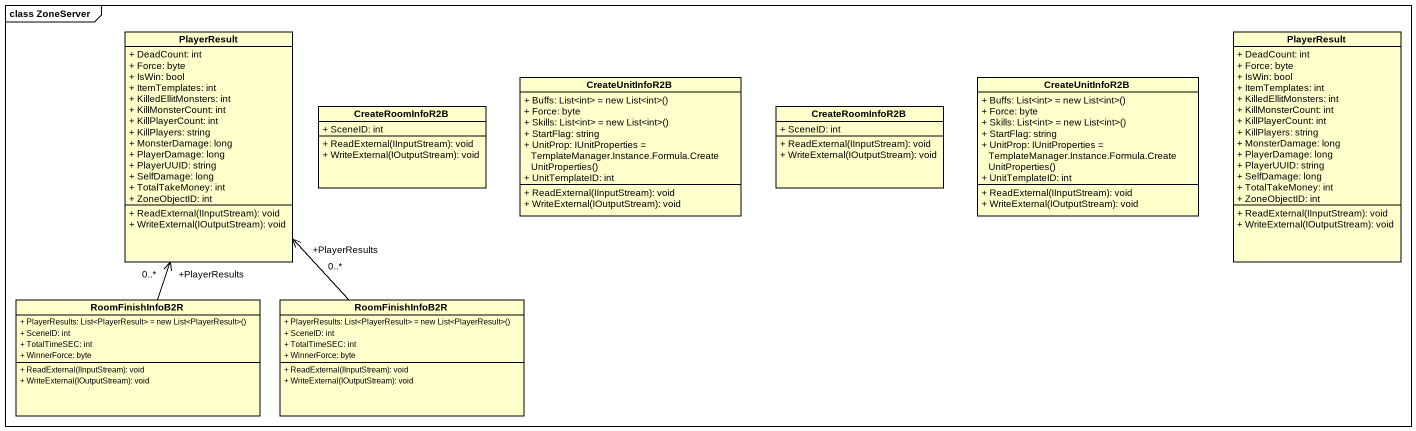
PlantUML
@startuml
mainframe class ZoneServer
hide circle
hide empty members
skinparam classAttributeIconSize 0
class PlayerResult {
  + DeadCount: int
  + Force: byte
  + IsWin: bool
  + ItemTemplates: int
  + KilledEllitMonsters: int
  + KillMonsterCount: int
  + KillPlayerCount: int
  + KillPlayers: string
  + MonsterDamage: long
  + PlayerDamage: long
  + PlayerUUID: string
  + SelfDamage: long
  + TotalTakeMoney: int
  + ZoneObjectID: int
  + ReadExternal(IInputStream): void
  + WriteExternal(IOutputStream): void
}
class "PlayerResult" as PlayerResult_2 {
  + DeadCount: int
  + Force: byte
  + IsWin: bool
  + ItemTemplates: int
  + KilledEllitMonsters: int
  + KillMonsterCount: int
  + KillPlayerCount: int
  + KillPlayers: string
  + MonsterDamage: long
  + PlayerDamage: long
  + PlayerUUID: string
  + SelfDamage: long
  + TotalTakeMoney: int
  + ZoneObjectID: int
  + ReadExternal(IInputStream): void
  + WriteExternal(IOutputStream): void
}
class CreateUnitInfoR2B {
  {field} + Buffs: List<int> = new List<int>()
  + Force: byte
  {field} + Skills: List<int> = new List<int>()
  + StartFlag: string
  {field} + UnitProp: IUnitProperties = TemplateManager.Instance.Formula.CreateUnitProperties()
  + UnitTemplateID: int
  + ReadExternal(IInputStream): void
  + WriteExternal(IOutputStream): void
}
class "CreateUnitInfoR2B" as CreateUnitInfoR2B_2 {
  {field} + Buffs: List<int> = new List<int>()
  + Force: byte
  {field} + Skills: List<int> = new List<int>()
  + StartFlag: string
  {field} + UnitProp: IUnitProperties = TemplateManager.Instance.Formula.CreateUnitProperties()
  + UnitTemplateID: int
  + ReadExternal(IInputStream): void
  + WriteExternal(IOutputStream): void
}
class CreateRoomInfoR2B {
  + SceneID: int
  + ReadExternal(IInputStream): void
  + WriteExternal(IOutputStream): void
}
class "CreateRoomInfoR2B" as CreateRoomInfoR2B_2 {
  + SceneID: int
  + ReadExternal(IInputStream): void
  + WriteExternal(IOutputStream): void
}
class RoomFinishInfoB2R {
  {field} + PlayerResults: List<PlayerResult> = new List<PlayerResult>()
  + SceneID: int
  + TotalTimeSEC: int
  + WinnerForce: byte
  + ReadExternal(IInputStream): void
  + WriteExternal(IOutputStream): void
}
class "RoomFinishInfoB2R" as RoomFinishInfoB2R_2 {
  {field} + PlayerResults: List<PlayerResult> = new List<PlayerResult>()
  + SceneID: int
  + TotalTimeSEC: int
  + WinnerForce: byte
  + ReadExternal(IInputStream): void
  + WriteExternal(IOutputStream): void
}
RoomFinishInfoB2R -up-> "+PlayerResults\n0..*" PlayerResult
RoomFinishInfoB2R_2 -up-> "+PlayerResults\n0..*" PlayerResult
@enduml
